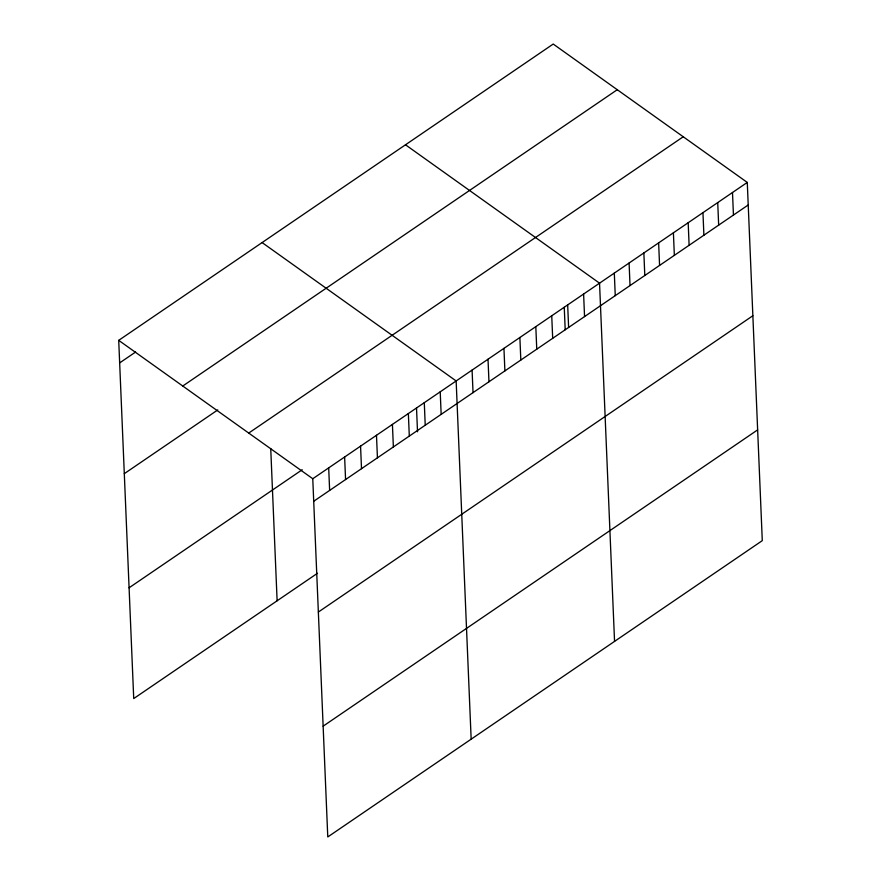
<?xml version="1.0" encoding="UTF-8"?>
<svg xmlns="http://www.w3.org/2000/svg" width="881" height="881" viewBox="0 0 881 881"><rect width="100%" height="100%" fill="white"/><g stroke="black" fill="none" stroke-linecap="round" stroke-linejoin="round"><path stroke-width="1.32" d="M118.715 340.352L553.224 44.05L747.275 182.433L762.285 540.648L327.776 836.95L312.766 478.735L118.715 340.352L133.725 698.567L317.479 573.267M119.662 362.895L135.597 352.037M182.752 386.021L617.262 89.719M124.298 473.67L217.772 409.929M248.728 433.067L683.238 136.764M129.089 587.792L302.216 469.738M312.766 478.735L747.275 182.433M313.702 501.278L748.211 204.987M318.349 612.053L752.859 315.75M323.129 726.175L757.638 429.884M405.491 144.792L599.543 283.175L614.553 641.39M262.109 242.572L456.149 380.955L471.159 739.17M732.496 192.51L733.444 215.052M717.729 202.586L718.665 225.129M702.95 212.662L703.897 235.205M688.182 222.728L689.118 245.281M673.403 232.804L674.35 255.358M658.636 242.881L659.572 265.423M643.857 252.957L644.804 275.5M629.089 263.034L630.025 285.576M614.31 273.099L615.257 295.653M583.607 294.045L584.555 316.587M567.672 304.903L568.619 327.457M564.258 307.315L565.195 329.736M551.737 315.772L552.684 338.315M535.813 326.631L536.76 349.184M519.878 337.5L520.825 360.043M503.943 348.358L504.89 370.912M488.019 359.228L488.955 381.77M472.084 370.097L473.031 392.64M440.214 391.825L441.161 414.367M424.29 402.683L425.226 425.237M416.526 408.057L417.517 431.8M408.355 413.552L409.302 436.095M392.419 424.411L393.367 446.964M376.484 435.28L377.431 457.823M360.56 446.138L361.507 468.692M344.625 457.008L345.572 479.55M328.69 467.866L329.637 490.42M270.731 448.517L277.119 600.787"/></g></svg>
